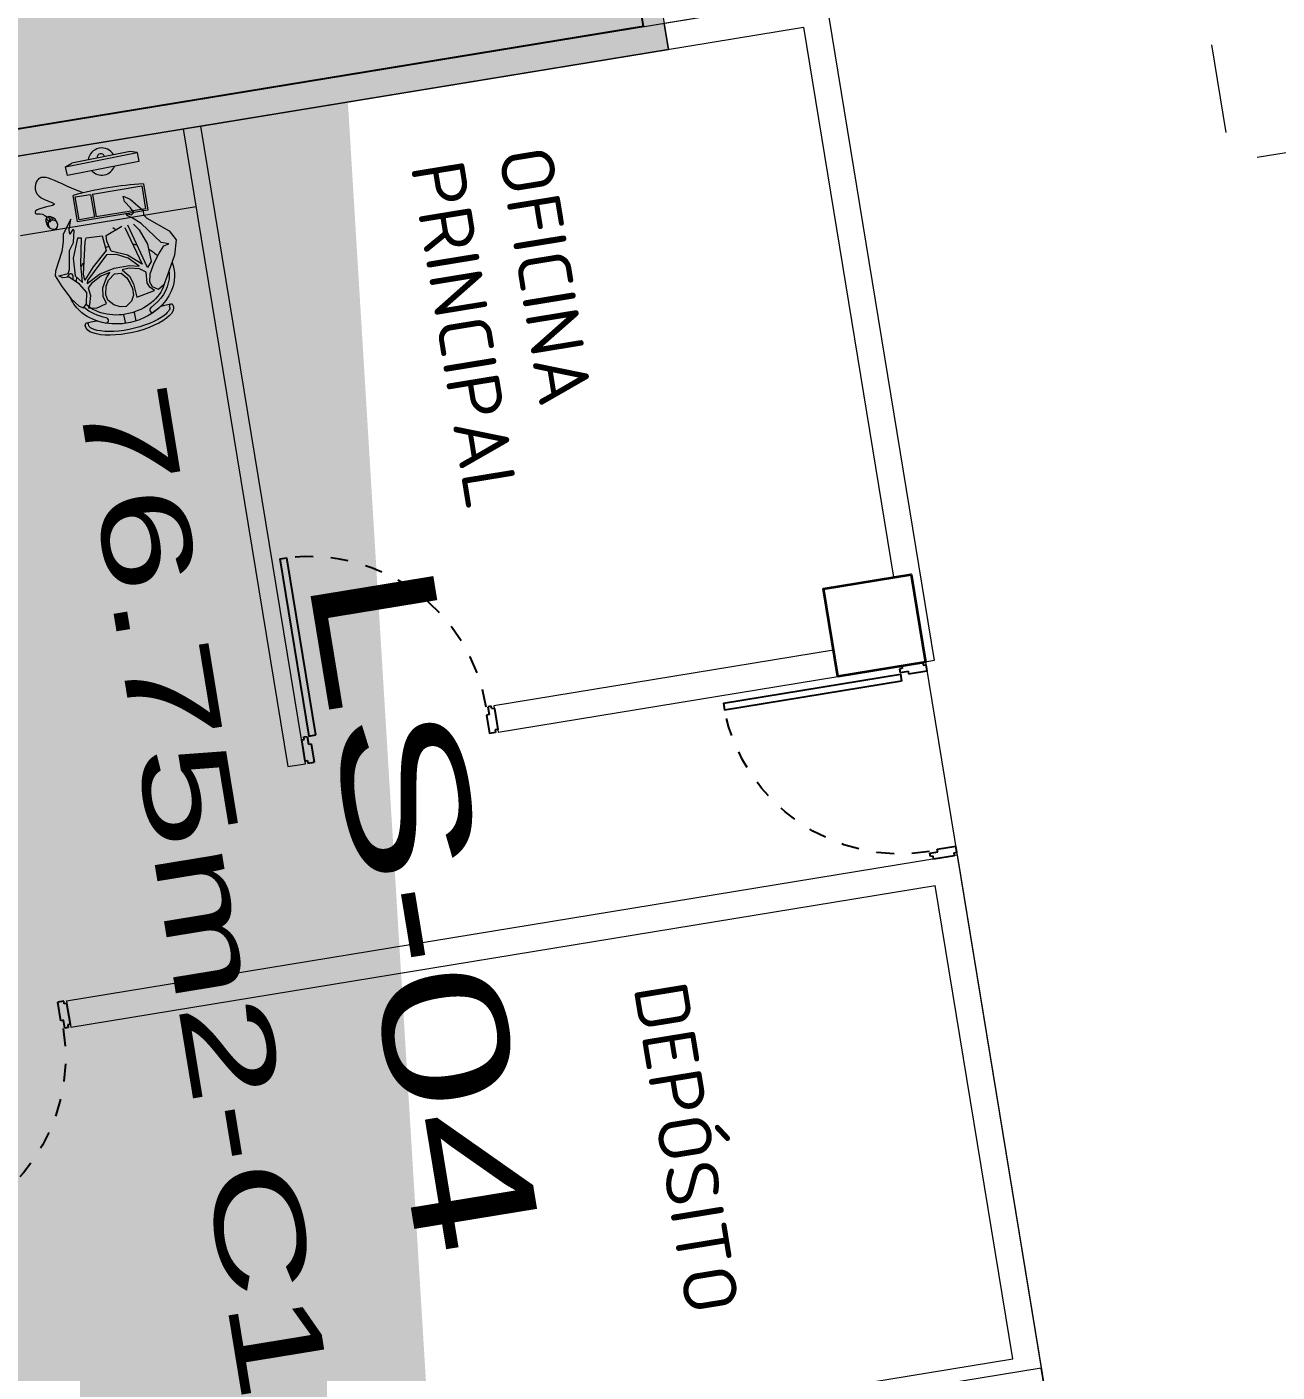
# Model space of a CAD drawing. Header units: metres. Extents: x 2 to 659295185, y -28 to 1124222152.
# Drawn here: x 655591.61 to 655598.65, y 1126485.35 to 1126492.92 of the extents above; entities that cross this region are included whole.
import ezdxf
from ezdxf.enums import TextEntityAlignment as Align

# ---------------------------------------------------------------- set-up
doc = ezdxf.new("R2010")
doc.units = ezdxf.units.M
doc.header["$MEASUREMENT"] = 0
for name, pattern in [('CCSM_C1_CUERPO CK$0$CONTINUA', [0]), ('CCSM_C1_CUERPO CK$0$DASHED2', [0.375, 0.25, -0.125]), ('DASHDOT', [1, 0.5, -0.25, 0, -0.25]), ('DASHED', [0.75, 0.5, -0.25])]:
    doc.linetypes.add(name, pattern=pattern)
doc.layers.get('0').update_dxf_attribs({"linetype": 'CONTINUOUS'})
doc.layers.add('CCSM_C1_CUERPO CK$0$A-AREAS COMERCIALES', color=151, linetype='CONTINUOUS', plot=False)
for name, color, linetype in [('CCSM_C1_CUERPO CK$0$A-LOCAL ID', 7, 'CONTINUOUS'), ('CCSM_C1_CUERPO CK$0$A-PARED', 2, 'CCSM_C1_CUERPO CK$0$CONTINUA'), ('CCSM_C1_CUERPO CK$0$A-PUERTA', 5, 'CCSM_C1_CUERPO CK$0$CONTINUA'), ('CCSM_C1_CUERPO CK$0$A-TEXTOS AREAS', 9, 'CONTINUOUS'), ('CCSM_C1_CUERPO CK$0$ID_AREA EXACTA', 7, 'CONTINUOUS'), ('CCSM_C1_CUERPO CK$0$ID_Nº LOCAL', 7, 'CONTINUOUS'), ('CCSM_XREF KIOSKOSE$0$Kiosco General', 154, 'CONTINUOUS'), ('Numero de manzana', 6, 'CONTINUOUS')]:
    doc.layers.add(name, color=color, linetype=linetype)
for name, color, linetype, lineweight in [('CCSM_C1_CUERPO CK$0$Mobiliario', 6, 'CONTINUOUS', 9), ('CCSM_XREF ESTRUCTURA15$0$E-CA-COLUMNA', 2, 'CONTINUOUS', 35), ('CCSM_XREF ESTRUCTURA15$0$E-CC-COLUMNA', 2, 'CONTINUOUS', 35), ('LOCALES ASIGNADOS', 41, 'DASHDOT', 0)]:
    doc.layers.add(name, color=color, linetype=linetype, lineweight=lineweight)
doc.styles.add('ARIAL', font='txt')
doc.styles.add('CCSM_C1_CUERPO CK$0$ROMANS', font='romans__.ttf')
doc.styles.add('CCSM_C1_CUERPO CK$0$Standard', font='txt_____.ttf')
doc.styles.add('ROMAN', font='verdana.ttf')

# ---------------------------------------------------------------- blocks, each defined once
blk = doc.blocks.new('CCSM_C1_CUERPO CK$0$P-IZQ 110-15')
for p, q in [((0.045, 1.01), (0.085, 1.01)), ((0.045, 1.01), (0.045, 0)), ((0.085, 0), (0.085, 1.01)), ((0, -0.015), (0.015, -0.015)), ((0, -0.015), (0, -0.135)), ((0.015, 0), (0.035, 0)), ((0.015, -0.015), (0.015, 0)), ((0.035, 0), (0.035, -0.045)), ((0.035, -0.045), (0.05, -0.045)), ((0.045, 0), (0.085, 0)), ((0.05, -0.045), (0.05, -0.15)), ((1.065, -0.045), (1.05, -0.045)), ((1.05, -0.045), (1.05, -0.15)), ((1.065, 0), (1.065, -0.045)), ((1.085, 0), (1.065, 0)), ((1.085, -0.015), (1.085, 0)), ((1.1, -0.015), (1.085, -0.015)), ((1.1, -0.015), (1.1, -0.135)), ((0, -0.135), (0.015, -0.135)), ((0.015, -0.135), (0.015, -0.15)), ((0.015, -0.15), (0.05, -0.15)), ((1.085, -0.15), (1.05, -0.15)), ((1.1, -0.135), (1.085, -0.135)), ((1.085, -0.135), (1.085, -0.15))]:
    blk.add_line(p, q)
at = {"color": 8, "linetype": 'CCSM_C1_CUERPO CK$0$DASHED2', "ltscale": 0.05}
blk.add_arc((0.045, 0), 1.0108, 360, 87.73205, dxfattribs=at)
blk = doc.blocks.new('CCSM_XREF ESTRUCTURA15$0$CCSM_COLUMNA REC')
at = {"layer": 'CCSM_XREF ESTRUCTURA15$0$E-CA-COLUMNA'}
blk.add_lwpolyline([(-0.25, -0.25), (0.25, -0.25), (0.25, 0.25), (-0.25, 0.25)], close=True, dxfattribs=at)
blk = doc.blocks.new('CCSM_C1_CUERPO CK$0$IDENT LOCAL')
at = {"style": 'CCSM_C1_CUERPO CK$0$ROMANS'}
for tag, height, p in [('AREA-EXACTA', 0.5, (0.8694, 0.18)), ('NºLOCAL', 0.7, (1.9537, 0.0574)), ('RUBRO', 0.35, (0, 0)), ('USO', 0.35, (-0.8388, -0.1375))]:
    blk.add_attdef(tag, text='', height=height, rotation=279.30845, dxfattribs=at).set_placement(p, align=Align.BOTTOM_CENTER)

msp = doc.modelspace()

# ---------------------------------------------------------------- hatches: boundary and pattern name
at = {"layer": 'LOCALES ASIGNADOS'}
h = msp.add_hatch(color=256, dxfattribs=at)
edge = h.paths.add_edge_path()
edge.add_arc((219491.1056, 1054914.3756), 441878.9229, 9.308049718, 9.309563548, ccw=False)
edge.add_line((655551.8097, 1126384.9626), (655564.5398, 1126387.0492))
edge.add_line((655564.5398, 1126387.0492), (655562.5867, 1126398.9652))
edge.add_line((655562.5867, 1126398.9652), (655552.3922, 1126397.2942))
edge.add_line((655552.3922, 1126397.2942), (655552.4569, 1126396.8995))
edge.add_line((655552.4569, 1126396.8995), (655549.9212, 1126396.4839))
for points in [[(655578.7887, 1126523.1462), (655542.3006, 1126517.1654), (655544.2416, 1126505.3235), (655531.61, 1126503.253), (655532.0282, 1126500.7018), (655532.803, 1126497.372), (655533.4161, 1126494.6129), (655534.2861, 1126490.378), (655534.9728, 1126486.7032), (655535.7412, 1126482.5911), (655536.2876, 1126479.6993), (655548.1235, 1126481.6395), (655550.1294, 1126469.4028), (655586.6175, 1126475.3836), (655584.064, 1126490.9622), (655595.2206, 1126492.7909), (655594.7272, 1126495.8007), (655583.5707, 1126493.972)], [(655594.6331, 1126495.6333), (655583.5948, 1126493.824), (655584.0397, 1126491.1102), (655595.0779, 1126492.9195)]]:
    msp.add_hatch(color=256, dxfattribs=at).paths.add_polyline_path(points)

# ---------------------------------------------------------------- linework, layer by layer
msp.add_lwpolyline([(655583.5948, 1126493.824), (655594.6331, 1126495.6333), (655595.0779, 1126492.9195), (655584.0397, 1126491.1102), (655583.5842, 1126493.8885)])
at = {"layer": 'CCSM_C1_CUERPO CK$0$A-AREAS COMERCIALES', "lineweight": 5}
for points in [[(655583.5707, 1126493.972), (655594.7272, 1126495.8007), (655595.2206, 1126492.7909), (655584.064, 1126490.9622), (655586.6175, 1126475.3836), (655550.1294, 1126469.4028), (655548.1237, 1126481.6395), (655546.1827, 1126493.4815), (655534.077, 1126491.4972, 0.009615), (655531.4163, 1126503.2213), (655544.2416, 1126505.3235), (655542.3006, 1126517.1654), (655578.7887, 1126523.1462), (655578.7887, 1126523.1462), (655581.1988, 1126508.4424), (655581.1988, 1126508.4424), (655581.1988, 1126508.4424), (655581.1988, 1126508.4424), (655583.5707, 1126493.972)], [(655583.5707, 1126493.972), (655594.7272, 1126495.8007), (655595.2206, 1126492.7909), (655584.064, 1126490.9622), (655586.6175, 1126475.3836), (655550.1294, 1126469.4028), (655548.1237, 1126481.6395), (655536.2817, 1126479.6983), (655534.077, 1126491.4972, 0.009615), (655531.4163, 1126503.2213), (655544.2416, 1126505.3235), (655542.3006, 1126517.1654), (655578.7887, 1126523.1462), (655578.7887, 1126523.1462), (655581.1988, 1126508.4424), (655581.1988, 1126508.4424), (655581.1988, 1126508.4424), (655581.1988, 1126508.4424), (655583.5707, 1126493.972)]]:
    msp.add_lwpolyline(points, format="xyb", dxfattribs=at)
for points in [[(655595.2206, 1126492.7909), (655595.1963, 1126492.9389), (655596.1037, 1126493.0876), (655596.7162, 1126489.351), (655596.6669, 1126489.3429), (655597.3182, 1126485.3692), (655591.147, 1126484.3577), (655590.6858, 1126487.1711), (655584.8424, 1126486.2133), (655584.064, 1126490.9622), (655595.2206, 1126492.7909)], [(655591.147, 1126484.3577), (655590.6858, 1126487.1711), (655584.8424, 1126486.2133), (655586.6175, 1126475.3836), (655598.6322, 1126477.3529), (655597.3182, 1126485.3692)]]:
    msp.add_lwpolyline(points, close=True, dxfattribs=at)
at = {"layer": 'CCSM_C1_CUERPO CK$0$A-PARED', "lineweight": 5}
for points in [[(655584.4233, 1126487.8427), (655583.8917, 1126491.086), (655596.1037, 1126493.0876), (655596.7162, 1126489.351)], [(655592.5886, 1126492.3595), (655595.98, 1126492.9154), (655596.4873, 1126489.8201)], [(655592.4899, 1126492.3433), (655593.0781, 1126488.7547), (655593.1768, 1126488.7708), (655592.5886, 1126492.3595)], [(655589.1787, 1126491.8006), (655592.4899, 1126492.3433)], [(655596.149, 1126489.41), (655594.2378, 1126489.0967)], [(655596.7162, 1126489.351), (655596.6669, 1126489.3429)], [(655594.2623, 1126488.9487), (655596.1735, 1126489.2616), (655596.1735, 1126489.2616)], [(655594.238, 1126489.0968), (655594.2623, 1126488.9488)], [(655591.8325, 1126487.4358), (655596.8448, 1126488.2574)], [(655596.8448, 1126488.2574), (655598.3515, 1126479.0651)], [(655591.8568, 1126487.2878), (655596.721, 1126488.0851)], [(655597.1578, 1126485.4207), (655596.721, 1126488.0851)], [(655591.8325, 1126487.4358), (655591.8568, 1126487.2878)], [(655591.208, 1126484.4454), (655597.1578, 1126485.4207)]]:
    msp.add_lwpolyline(points, dxfattribs=at)
at = {"layer": 'CCSM_C1_CUERPO CK$0$Mobiliario', "lineweight": 5}
for p, q in [((655592.19, 1126492.216), (655591.8618, 1126492.1505)), ((655592.2297, 1126492.2098), (655592.19, 1126492.216)), ((655591.8276, 1126492.1296), (655591.8618, 1126492.1505)), ((655591.9684, 1126491.9749), (655591.9895, 1126491.8466)), ((655591.9782, 1126491.9766), (655591.9993, 1126491.8483)), ((655592.2652, 1126492.0338), (655592.2895, 1126491.8858)), ((655592.5618, 1126491.9044), (655591.573, 1126491.7423)), ((655591.8948, 1126491.821), (655591.8705, 1126491.969)), ((655592.1585, 1126491.9343), (655592.1523, 1126491.9646)), ((655592.1523, 1126491.9646), (655592.191, 1126491.9486)), ((655592.1931, 1126491.8985), (655592.1585, 1126491.9343)), ((655592.191, 1126491.9486), (655592.2633, 1126491.8846)), ((655591.7151, 1126491.8277), (655591.7318, 1126491.8084)), ((655591.7179, 1126491.8397), (655591.7346, 1126491.8204)), ((655591.7285, 1126491.8489), (655591.7452, 1126491.8296)), ((655591.7408, 1126491.8499), (655591.7575, 1126491.8307)), ((655591.8569, 1126491.8348), (655591.838, 1126491.7991)), ((655591.848, 1126491.7752), (655591.8569, 1126491.8348)), ((655592.2895, 1126491.8858), (655591.8948, 1126491.821)), ((655592.1773, 1126491.8539), (655592.1654, 1126491.8689)), ((655592.1654, 1126491.8689), (655592.1989, 1126491.8592)), ((655592.207, 1126491.8383), (655592.1773, 1126491.8539)), ((655592.2109, 1126491.8722), (655592.1931, 1126491.8985)), ((655592.1989, 1126491.8592), (655592.2109, 1126491.8722)), ((655592.252, 1126491.8107), (655592.207, 1126491.8383)), ((655592.2633, 1126491.8846), (655592.2657, 1126491.86)), ((655592.2657, 1126491.86), (655592.2839, 1126491.8405)), ((655592.2839, 1126491.8405), (655592.4108, 1126491.7702)), ((655591.8146, 1126491.7494), (655591.8144, 1126491.7076)), ((655591.838, 1126491.7991), (655591.8146, 1126491.7494)), ((655591.8521, 1126491.7508), (655591.8473, 1126491.7751)), ((655591.8684, 1126491.7771), (655591.8521, 1126491.7508)), ((655591.8743, 1126491.7738), (655591.8684, 1126491.7771)), ((655591.872, 1126491.7043), (655591.8749, 1126491.7739)), ((655592.0556, 1126491.7431), (655592.1442, 1126491.7961)), ((655592.0924, 1126491.7876), (655592.1055, 1126491.7791)), ((655592.1614, 1126491.7883), (655592.2583, 1126491.5828)), ((655592.289, 1126491.564), (655592.1772, 1126491.8015)), ((655592.2087, 1126491.8066), (655592.2407, 1126491.7758)), ((655592.2407, 1126491.7758), (655592.289, 1126491.6948)), ((655592.3653, 1126491.7038), (655592.252, 1126491.8107)), ((655592.4108, 1126491.7702), (655592.4505, 1126491.7187)), ((655591.8144, 1126491.7076), (655591.8067, 1126491.6526)), ((655591.8488, 1126491.6591), (655591.872, 1126491.7043)), ((655591.8936, 1126491.7283), (655591.8696, 1126491.6168)), ((655591.9167, 1126491.728), (655591.8936, 1126491.7283)), ((655591.9123, 1126491.5805), (655591.9167, 1126491.728)), ((655591.9286, 1126491.5257), (655591.9371, 1126491.7084)), ((655591.9371, 1126491.7084), (655591.9432, 1126491.7295)), ((655591.9432, 1126491.7295), (655592.0337, 1126491.7414)), ((655592.0337, 1126491.7414), (655592.056, 1126491.659)), ((655592.0604, 1126491.7124), (655592.0556, 1126491.7431)), ((655592.0831, 1126491.6554), (655592.0604, 1126491.7124)), ((655592.289, 1126491.6948), (655592.3096, 1126491.5966)), ((655592.3518, 1126491.6404), (655592.3794, 1126491.6854)), ((655592.4081, 1126491.6972), (655592.3653, 1126491.7038)), ((655592.3794, 1126491.6854), (655592.4081, 1126491.6972)), ((655592.4505, 1126491.7187), (655592.4409, 1126491.6333)), ((655591.8067, 1126491.6526), (655591.771, 1126491.5435)), ((655591.8491, 1126491.5519), (655591.8488, 1126491.6591)), ((655591.8696, 1126491.6168), (655591.8821, 1126491.5159)), ((655592.0584, 1126491.6343), (655591.9514, 1126491.4897)), ((655592.056, 1126491.659), (655591.9834, 1126491.5671)), ((655592.113, 1126491.6362), (655592.0584, 1126491.6343)), ((655592.1756, 1126491.6336), (655592.0831, 1126491.6554)), ((655592.1798, 1126491.6161), (655592.113, 1126491.6362)), ((655592.2583, 1126491.5828), (655592.1756, 1126491.6336)), ((655592.2421, 1126491.5704), (655592.1798, 1126491.6161)), ((655592.3096, 1126491.5966), (655592.289, 1126491.564)), ((655592.3265, 1126491.5894), (655592.3518, 1126491.6404)), ((655592.4409, 1126491.6333), (655592.3963, 1126491.5106)), ((655591.771, 1126491.5435), (655591.7679, 1126491.5173)), ((655591.7896, 1126491.5167), (655591.8112, 1126491.522)), ((655591.8112, 1126491.522), (655591.8416, 1126491.5305)), ((655591.8416, 1126491.5305), (655591.8491, 1126491.5519)), ((655591.9229, 1126491.4791), (655591.9123, 1126491.5805)), ((655591.936, 1126491.4913), (655591.9286, 1126491.5257)), ((655591.9834, 1126491.5671), (655591.936, 1126491.4913)), ((655591.9479, 1126491.473), (655592.019, 1126491.525)), ((655592.019, 1126491.525), (655592.1016, 1126491.56)), ((655592.0758, 1126491.5349), (655592.0266, 1126491.5137)), ((655592.0571, 1126491.5058), (655592.0758, 1126491.5349)), ((655592.0687, 1126491.4912), (655592.1023, 1126491.5282)), ((655592.1016, 1126491.56), (655592.1877, 1126491.5744)), ((655592.1023, 1126491.5282), (655592.1402, 1126491.5313)), ((655592.1402, 1126491.5313), (655592.1725, 1126491.5061)), ((655592.1843, 1126491.56), (655592.1461, 1126491.5501)), ((655592.1461, 1126491.5501), (655592.1871, 1126491.5154)), ((655592.2436, 1126491.5558), (655592.1843, 1126491.56)), ((655592.1877, 1126491.5744), (655592.2421, 1126491.5704)), ((655592.2808, 1126491.5371), (655592.2436, 1126491.5558)), ((655592.287, 1126491.4778), (655592.2808, 1126491.5371)), ((655592.3017, 1126491.4811), (655592.3027, 1126491.5283)), ((655592.3027, 1126491.5283), (655592.3265, 1126491.5894)), ((655591.7679, 1126491.5173), (655591.8066, 1126491.4559)), ((655591.8113, 1126491.5056), (655591.7896, 1126491.5167)), ((655591.8066, 1126491.4559), (655591.8587, 1126491.387)), ((655591.8483, 1126491.5092), (655591.8113, 1126491.5056)), ((655591.9059, 1126491.4687), (655591.8483, 1126491.5092)), ((655591.8821, 1126491.5159), (655591.9229, 1126491.4791)), ((655591.9463, 1126491.4227), (655591.9059, 1126491.4687)), ((655591.9514, 1126491.4897), (655591.9479, 1126491.473)), ((655591.9738, 1126491.4736), (655591.9544, 1126491.4495)), ((655591.9544, 1126491.4495), (655591.9668, 1126491.4053)), ((655592.0266, 1126491.5137), (655591.9738, 1126491.4736)), ((655592.0375, 1126491.4482), (655592.0571, 1126491.5058)), ((655592.0392, 1126491.3995), (655592.0375, 1126491.4482)), ((655592.0538, 1126491.4088), (655592.0557, 1126491.4577)), ((655592.0557, 1126491.4577), (655592.0687, 1126491.4912)), ((655592.1725, 1126491.5061), (655592.1914, 1126491.4734)), ((655592.1871, 1126491.5154), (655592.2099, 1126491.4711)), ((655592.1914, 1126491.4734), (655592.2032, 1126491.4446)), ((655592.2099, 1126491.4711), (655592.228, 1126491.3957)), ((655592.3013, 1126491.4534), (655592.287, 1126491.4778)), ((655592.3285, 1126491.434), (655592.3013, 1126491.4534)), ((655592.3164, 1126491.4554), (655592.3017, 1126491.4811)), ((655592.3497, 1126491.4402), (655592.3164, 1126491.4554)), ((655592.38, 1126491.465), (655592.3497, 1126491.4402)), ((655592.3963, 1126491.5106), (655592.38, 1126491.465)), ((655591.8587, 1126491.387), (655591.903, 1126491.3457)), ((655591.945, 1126491.3582), (655591.9463, 1126491.4227)), ((655591.9668, 1126491.4053), (655591.9615, 1126491.3524)), ((655592.0573, 1126491.3614), (655592.0392, 1126491.3995)), ((655592.0659, 1126491.3786), (655592.0538, 1126491.4088)), ((655592.0983, 1126491.3534), (655592.0659, 1126491.3786)), ((655592.1978, 1126491.3731), (655592.1682, 1126491.3432)), ((655592.2091, 1126491.4075), (655592.1978, 1126491.3731)), ((655592.2032, 1126491.4446), (655592.2091, 1126491.4075)), ((655592.228, 1126491.3957), (655592.3285, 1126491.434)), ((655591.903, 1126491.3457), (655591.9289, 1126491.3358)), ((655591.9289, 1126491.3358), (655591.945, 1126491.3582)), ((655591.9615, 1126491.3524), (655591.9562, 1126491.3368)), ((655591.9562, 1126491.3368), (655592.0006, 1126491.3351)), ((655592.0006, 1126491.3351), (655592.0573, 1126491.3614)), ((655592.1345, 1126491.3412), (655592.0983, 1126491.3534)), ((655592.1682, 1126491.3432), (655592.1345, 1126491.3412)), ((655592.153, 1126491.2972), (655592.164, 1126491.249)), ((655592.2124, 1126491.3107), (655592.2234, 1126491.2625)), ((655592.4197, 1126491.3576), (655592.3764, 1126491.3478)), ((655592.4141, 1126491.3389), (655592.4126, 1126491.3456)), ((655592.4339, 1126491.3434), (655592.4324, 1126491.3501)), ((655591.9394, 1126491.23), (655591.9376, 1126491.238)), ((655591.9893, 1126491.2602), (655591.9452, 1126491.2502)), ((655591.9589, 1126491.2358), (655591.9572, 1126491.2431))]:
    msp.add_line(p, q, dxfattribs=at)
for points in [[(655592.2395, 1126492.1607), (655591.8374, 1126492.0805), (655591.8276, 1126492.1296), (655592.2297, 1126492.2098)], [(655591.7361, 1126491.8318), (655591.7337, 1126491.8298), (655591.7423, 1126491.8198), (655591.7447, 1126491.8219)]]:
    msp.add_lwpolyline(points, close=True, dxfattribs=at)
for points in [[(655591.9895, 1126491.8466), (655591.903, 1126491.8325), (655591.882, 1126491.9607), (655591.9684, 1126491.9749)], [(655591.9782, 1126491.9766), (655592.2569, 1126492.0223), (655592.278, 1126491.8941), (655591.9993, 1126491.8483)], [(655591.7236, 1126491.8463), (655591.7211, 1126491.8491), (655591.7187, 1126491.847), (655591.7212, 1126491.8442)]]:
    msp.add_lwpolyline(points, dxfattribs=at)
for centre, radius, start, end in [((655592.0306, 1126492.1598), 0.0766, 29.43584, 173.1293), ((655592.0259, 1126492.1832), 0.0207, 11.28257, 191.28257), ((655592.0306, 1126492.1598), 0.0766, 222.72783, 339.8373), ((655592.3813, 1126490.0936), 1.9437, 93.42551, 105.2372), ((655591.8558, 1126491.5122), 0.0152, 349.48261, 169.4812), ((655592.316, 1126491.3252), 0.0152, 125.60958, 212.85707), ((655592.316, 1126491.3252), 0.0152, 212.85707, 305.7343), ((655592.3876, 1126491.2983), 0.0507, 102.75347, 132.19878), ((655592.4225, 1126491.3478), 0.0101, 102.76761, 192.76761), ((655592.4225, 1126491.3478), 0.0101, 12.76761, 102.76761), ((655591.9475, 1126491.2403), 0.0101, 102.76761, 192.84702), ((655591.9689, 1126491.2377), 0.0304, 192.84702, 200.89121), ((655591.9475, 1126491.2403), 0.0101, 16.23228, 102.76761), ((655592.0005, 1126491.2107), 0.0507, 73.41308, 102.76761), ((655592.0536, 1126491.2658), 0.0152, 259.78584, 352.49404), ((655592.0536, 1126491.2658), 0.0152, 352.49404, 79.75765)]:
    msp.add_arc(centre, radius, start, end, dxfattribs=at)
at = {"layer": 'CCSM_C1_CUERPO CK$0$Mobiliario', "lineweight": 5, "extrusion": (-5.97395e-14, 4.51885e-14, -1)}
msp.add_ellipse((655591.7491, 1126491.8144), major_axis=(0.0268, -0.0309), ratio=0.678628, dxfattribs=at)
for start_param, end_param in [(1.887774, 3.084992), (3.198194, 4.395411)]:
    msp.add_ellipse((655591.7658, 1126491.7951), major_axis=(0.0268, -0.0309), ratio=0.678628, start_param=start_param, end_param=end_param, dxfattribs=at)
at = {"layer": 'CCSM_C1_CUERPO CK$0$Mobiliario', "lineweight": 5, "extrusion": (0, 0, -1)}
for centre, ratio, start_param, end_param in [((655592.139, 1126491.497), 0.780493, 4.530511, 4.61666), ((655592.139, 1126491.497), 0.780493, -1.129361, -1.02911), ((655592.139, 1126491.497), 0.780493, -0.726776, -0.428731), ((655592.139, 1126491.497), 0.780493, 3.776052, 3.917474), ((655592.139, 1126491.497), 0.780493, 3.34627, 3.478233), ((655592.139, 1126491.497), 0.780493, 0.358601, 2.641483), ((655592.1865, 1126491.2874), 0.359925, 0, 3.155989)]:
    msp.add_ellipse(centre, major_axis=(0.2474, 0.0561), ratio=ratio, start_param=start_param, end_param=end_param, dxfattribs=at)
at = {"layer": 'CCSM_C1_CUERPO CK$0$Mobiliario', "lineweight": 5}
for points, knots in [([(655591.9254, 1126491.9831), (655591.8326, 1126492.0189), (655591.7166, 1126492.0842), (655591.653, 1126492.0592), (655591.6439, 1126491.9548), (655591.8297, 1126491.9145), (655591.6442, 1126491.8972), (655591.6585, 1126491.8578), (655591.6961, 1126491.8711), (655591.7184, 1126491.8498), (655591.7199, 1126491.8481)], [0, 0, 0, 0, 0.0749075, 0.1402611, 0.237636, 0.2951231, 0.3900786, 0.4214788, 0.4635862, 0.471802, 0.471802, 0.471802, 0.471802]), ([(655592.4084, 1126491.5438), (655592.4106, 1126491.5292), (655592.4111, 1126491.5144), (655592.4029, 1126491.4391), (655592.3649, 1126491.3794), (655592.3079, 1126491.3381), (655592.3075, 1126491.3378), (655592.3071, 1126491.3376)], [3.203555, 3.203555, 3.203555, 3.203555, 3.401473, 3.401473, 4.210315, 4.210315, 4.215849, 4.215849, 4.215849, 4.215849]), ([(655592.4263, 1126491.5932), (655592.4359, 1126491.5688), (655592.441, 1126491.5427), (655592.4403, 1126491.4376), (655592.3937, 1126491.3624), (655592.3249, 1126491.3129)], [3.026125, 3.026125, 3.026125, 3.026125, 3.326834, 3.326834, 4.215729, 4.215729, 4.215729, 4.215729]), ([(655592.0509, 1126491.2509), (655592.002, 1126491.2597), (655591.9563, 1126491.2789), (655591.8917, 1126491.3309), (655591.8697, 1126491.3595), (655591.8555, 1126491.3913)], [5.2080727, 5.2080727, 5.2080727, 5.2080727, 5.7306361, 5.7306361, 6.1271508, 6.1271508, 6.1271508, 6.1271508]), ([(655592.4141, 1126491.3389), (655592.4151, 1126491.3345), (655592.4142, 1126491.3278), (655592.3991, 1126491.307), (655592.3852, 1126491.2944), (655592.3174, 1126491.2506), (655592.2348, 1126491.2215), (655592.0777, 1126491.1972), (655592.0046, 1126491.2037), (655591.9637, 1126491.2255), (655591.9599, 1126491.2313), (655591.9589, 1126491.2358)], [0, 0, 0, 0, 0.388453, 0.388453, 0.776906, 0.776906, 1.761796, 1.761796, 2.746687, 2.746687, 3.141593, 3.141593, 3.141593, 3.141593]), ([(655592.3535, 1126491.3359), (655592.3034, 1126491.2905), (655592.2365, 1126491.2599), (655592.1157, 1126491.2417), (655592.0629, 1126491.2451), (655592.015, 1126491.2593)], [4.086072, 4.086072, 4.086072, 4.086072, 4.805728, 4.805728, 5.337853, 5.337853, 5.337853, 5.337853])]:
    msp.add_open_spline(points, degree=3, knots=knots, dxfattribs=at)
for points in [[(655591.8397, 1126491.5084), (655591.84, 1126491.5106), (655591.8404, 1126491.5128), (655591.8408, 1126491.515)], [(655591.8686, 1126491.4949), (655591.8691, 1126491.4998), (655591.8698, 1126491.5046), (655591.8707, 1126491.5094)], [(655592.0563, 1126491.2808), (655592.0081, 1126491.2895), (655591.964, 1126491.3093), (655591.931, 1126491.3387)]]:
    msp.add_open_spline(points, degree=3, dxfattribs=at)
at = {"layer": 'CCSM_XREF KIOSKOSE$0$Kiosco General', "linetype": 'DASHED', "lineweight": 5}
for p in [(655597.791, 1126495.7765), (655612.3489, 1126494.4466)]:
    msp.add_line(p, (655598.3842, 1126492.1577), dxfattribs=at)
at = {"layer": 'Numero de manzana', "lineweight": -2}
msp.add_circle((655575.4972, 1126468.5723), 47.2457, dxfattribs=at)

# ---------------------------------------------------------------- block references
at = {"layer": 'CCSM_C1_CUERPO CK$0$A-LOCAL ID', "lineweight": 5}
ref = msp.add_blockref('CCSM_C1_CUERPO CK$0$IDENT LOCAL', (655591.3424, 1126487.8096), dxfattribs=at)
ref.add_attrib('AREA-EXACTA', '76.75m2-C1', dxfattribs={"layer": 'CCSM_C1_CUERPO CK$0$ID_AREA EXACTA', "height": 0.5, "rotation": 279.30845, "style": 'ARIAL', "width": 1.5}).set_placement((655592.2118, 1126487.9897), align=Align.BOTTOM_CENTER)
ref.add_attrib('NºLOCAL', 'LS-04', dxfattribs={"layer": 'CCSM_C1_CUERPO CK$0$ID_Nº LOCAL', "height": 0.7, "rotation": 279.30845, "style": 'ARIAL', "width": 1.5}).set_placement((655593.2961, 1126487.8671), align=Align.BOTTOM_CENTER)
at = {"layer": 'CCSM_C1_CUERPO CK$0$A-PUERTA', "lineweight": 5, "rotation": 9.308595682882626}
msp.add_blockref('CCSM_C1_CUERPO CK$0$P-IZQ 110-15', (655593.1525, 1126488.9189), dxfattribs=at)
at = {"layer": 'CCSM_C1_CUERPO CK$0$A-PUERTA', "lineweight": 5, "xscale": -1}
for p, rotation in [((655596.5189, 1126489.3186), 99.3085925258866), ((655590.7713, 1126487.1099), 189.308594681734)]:
    msp.add_blockref('CCSM_C1_CUERPO CK$0$P-IZQ 110-15', p, dxfattribs=dict(at, rotation=rotation))
at = {"layer": 'CCSM_XREF ESTRUCTURA15$0$E-CC-COLUMNA', "lineweight": 5, "xscale": -1, "rotation": 279.3085952015156}
msp.add_blockref('CCSM_XREF ESTRUCTURA15$0$CCSM_COLUMNA REC', (655596.3797, 1126489.5492), dxfattribs=at)

# ---------------------------------------------------------------- texts
at = {"layer": 'CCSM_C1_CUERPO CK$0$A-TEXTOS AREAS', "lineweight": 5, "char_height": 0.3, "width": 3.008609, "attachment_point": 1, "rotation": 279.30793, "style": 'CCSM_C1_CUERPO CK$0$Standard'}
for s, insert in [('{\\Fromans|c0;OFICINA PRINCIPAL} ', (655594.5571, 1126492.2656)), ('{\\Fromans|c0;DEPÓSITO}', (655595.3185, 1126487.5622))]:
    msp.add_mtext(s, dxfattribs=dict(at, insert=insert))
at = {"layer": 'Numero de manzana', "lineweight": -2, "style": 'ROMAN'}
msp.add_text('01', height=41.99533, rotation=3.49153, dxfattribs=at).set_placement((655537.2012, 1126449.92))

doc.saveas('drawing.dxf')
